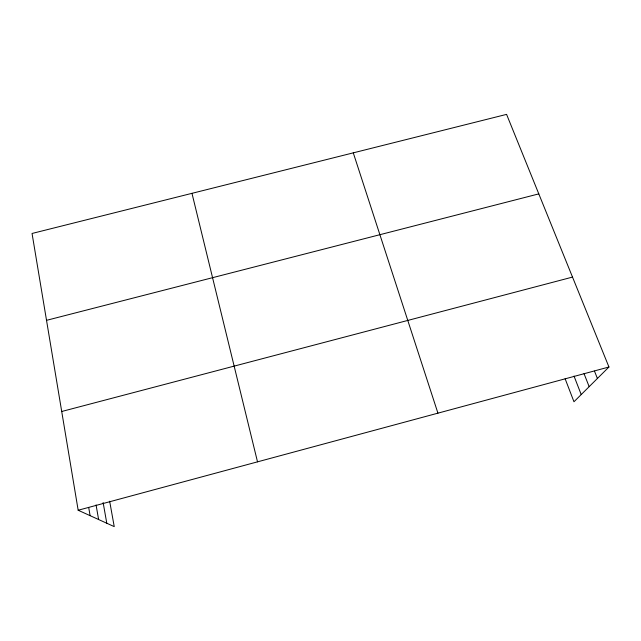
<?xml version="1.0" encoding="UTF-8"?>
<svg xmlns="http://www.w3.org/2000/svg" width="641" height="641" viewBox="0 0 641 641"><rect width="100%" height="100%" fill="white"/><g stroke="black" fill="none" stroke-linecap="round" stroke-linejoin="round"><path stroke-width="0.96" d="M109.659 501.23L114.234 526.622L78.17 510.244L32.05 233.468L506.582 114.378L608.95 367.005L573.967 401.763L565.122 378.751M78.17 510.244L608.95 367.005M61.712 411.49L572.517 277.088M46.529 320.332L538.801 193.878M594.479 371.115L597.412 378.47M584.031 373.623L589.159 386.659M574.015 376.067L581.211 394.568M353.279 152.854L437.931 413.157M191.971 193.334L257.514 461.849M103.129 502.568L106.791 523.24M96.062 504.916L98.61 519.522M88.754 507.784L90.109 515.66"/></g></svg>
